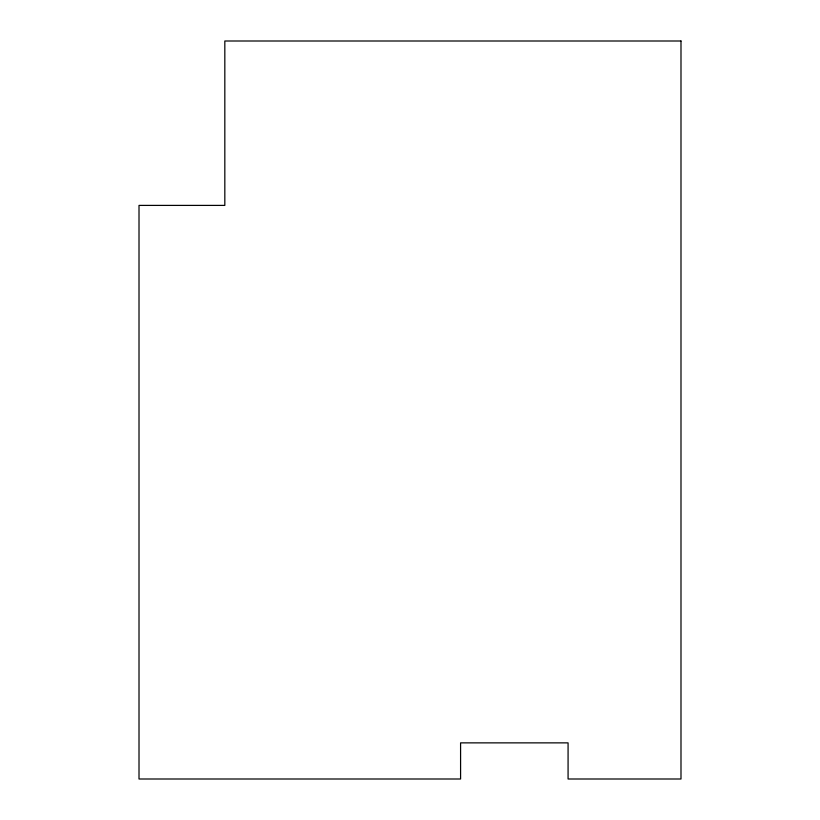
<?xml version="1.0" encoding="UTF-8"?>
<svg xmlns="http://www.w3.org/2000/svg" width="820" height="820" viewBox="0 0 820 820"><rect width="100%" height="100%" fill="white"/><g stroke="black" fill="none" stroke-linecap="round" stroke-linejoin="round"><path stroke-width="1.23" d="M680.989 41L224.823 41L224.823 205.4L139.01 205.4L139.01 779L460.584 779L460.584 742.869L568.076 742.869L568.076 779L680.989 779L680.989 41"/></g></svg>
